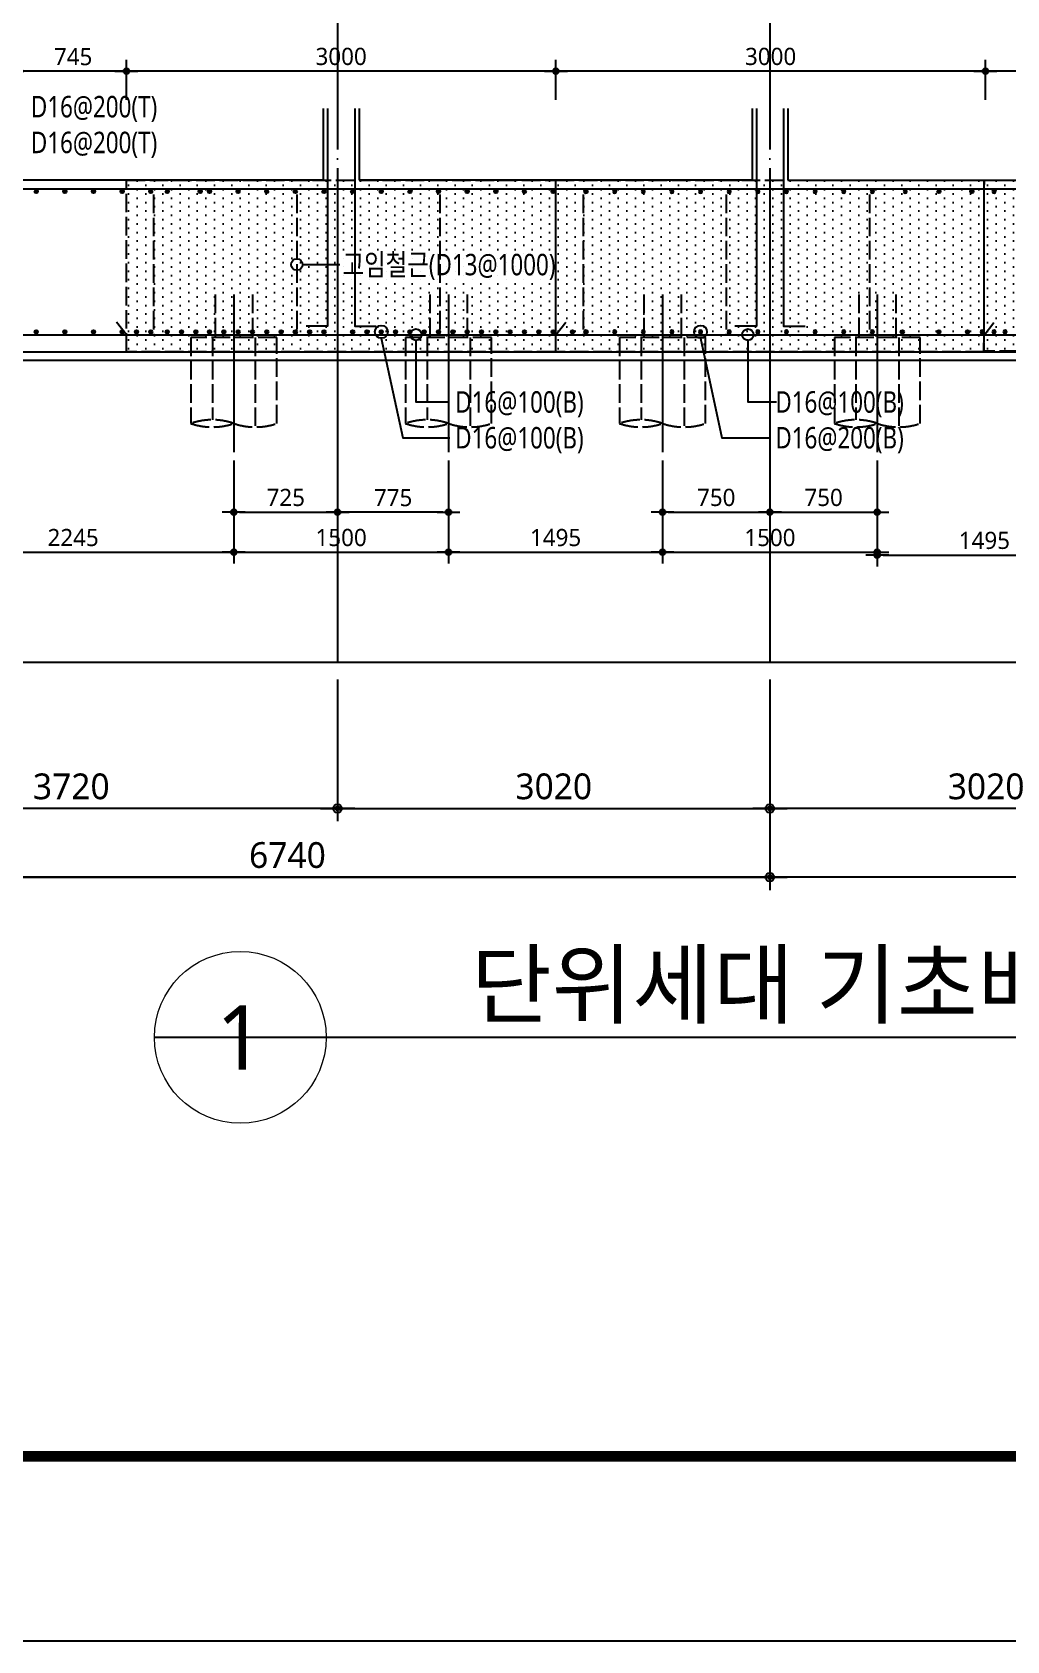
# Model space of a CAD drawing. Header units: millimetres. Extents: x 262481 to 2519995, y -394348 to 364571.
# Drawn here: x 554431 to 561239, y -88632 to -77393 of the extents above; entities that cross this region are included whole.
import ezdxf
from ezdxf.enums import TextEntityAlignment as Align
from ezdxf.xclip import XClip

# ---------------------------------------------------------------- set-up
doc = ezdxf.new("R2010")
doc.units = ezdxf.units.MM
doc.header["$LTSCALE"] = 65
doc.header["$XCLIPFRAME"] = 0
doc.linetypes.add('CEN', pattern=[62, 60, -1, 0, -1])
doc.linetypes.add('HID', pattern=[2.5, 2, -0.5])
doc.layers.get('Defpoints').update_dxf_attribs({"color": 145})
for name, color, linetype in [('BAR', 2, 'Continuous'), ('BAR1', 3, 'Continuous'), ('BARR', 1, 'Continuous'), ('CEN', 1, 'CEN'), ('DIM', 7, 'Continuous'), ('DOT', 3, 'Continuous'), ('FORM_고양장항A-1BL-S-성능$0$FORM', 7, 'Continuous'), ('LEADER', 7, 'Continuous'), ('PI', 4, 'HID'), ('T', 1, 'Continuous'), ('W1', 11, 'Continuous'), ('XS-기초$0$252', 252, 'Continuous'), ('고임철근', 4, 'HID'), ('버림', 8, 'Continuous'), ('보강구간', 6, 'HID')]:
    doc.layers.add(name, color=color, linetype=linetype)
doc.layers.add('DEFPOINT', color=144, linetype='Continuous', plot=False)
doc.layers.add('FORM_고양장항A-1BL-S-성능$0$DEFPOINT', color=144, linetype='Continuous', plot=False)
doc.layers.add('TEXT', color=3, linetype='Continuous', lineweight=9)
doc.styles.add('맑은고딕', font='malgun.ttf')
doc.dimstyles.new('DIM_40', dxfattribs={"dimscale": 40, "dimtxt": 3, "dimasz": 1, "dimexe": 2, "dimexo": 1.5, "dimgap": 1, "dimtad": 1, "dimdec": 0, "dimzin": 0, "dimdsep": 46, "dimtxsty": '맑은고딕', "dimblk1": 'DIMDOT', "dimblk2": 'DIMDOT', "dimsah": 1, "dimcen": 0.09, "dimdle": 2, "dimclrd": 7, "dimclre": 7, "dimclrt": 6, "dimadec": 0, "dimazin": 0, "dimtfac": 1, "dimtdec": 0, "dimtix": 1, "dimtmove": 2, "dimatfit": 3, "dimldrblk": 'DIMDOT', "dimfxl": 0, "dimtolj": 1, "dimtzin": 0, "dimarcsym": 0})
doc.dimstyles.new('DIM_60', dxfattribs={"dimscale": 60, "dimtxt": 3, "dimasz": 1, "dimexe": 1.5, "dimexo": 2, "dimgap": 1, "dimtad": 1, "dimdec": 0, "dimzin": 0, "dimdsep": 46, "dimtxsty": '맑은고딕', "dimblk1": 'DIMDOT', "dimblk2": 'DIMDOT', "dimsah": 1, "dimcen": 0.09, "dimdle": 2, "dimclrd": 7, "dimclre": 7, "dimclrt": 3, "dimadec": 0, "dimazin": 0, "dimtfac": 1, "dimtdec": 0, "dimtix": 1, "dimtmove": 2, "dimatfit": 3, "dimldrblk": 'DIMDOT', "dimfxl": 0, "dimtolj": 1, "dimtzin": 0, "dimarcsym": 0})
pattern_1 = [(270, (336404.29, -302471.65), (60, -30), [0, -60])]

# ---------------------------------------------------------------- blocks, each defined once
blk = doc.blocks.new('XS-기초$0$A$C762E058C')
at = {"layer": 'XS-기초$0$252'}
h = blk.add_hatch(color=256, dxfattribs=at)
h.dxf.hatch_style = 1
h.paths.add_polyline_path([(93400, -71500), (92600, -71500), (92600, -72000), (93400, -72000)])
h.paths.add_polyline_path([(85300, -71500), (84500, -71500), (84500, -72000), (85300, -72000)])
h.paths.add_polyline_path([(93400, -63400), (92600, -63400), (92600, -63900), (93400, -63900)])
h.paths.add_polyline_path([(85300, -63400), (84500, -63400), (84500, -63900), (85300, -63900)])
h.paths.add_polyline_path([(93400, -55300), (92600, -55300), (92600, -55800), (93400, -55800)])
h.paths.add_polyline_path([(85300, -55300), (84500, -55300), (84500, -55800), (85300, -55800)])
h.paths.add_polyline_path([(93400, -47200), (92600, -47200), (92600, -47700), (93400, -47700)])
h.paths.add_polyline_path([(85300, -47200), (84500, -47200), (84500, -47700), (85300, -47700)])
h.paths.add_polyline_path([(93400, -39100), (92600, -39100), (92600, -39600), (93400, -39600)])
h.paths.add_polyline_path([(85300, -39100), (84500, -39100), (84500, -39600), (85300, -39600)])
h.paths.add_polyline_path([(73650, -71500), (72850, -71500), (72850, -72000), (73650, -72000)])
h.paths.add_polyline_path([(77850, -71500), (77050, -71500), (77050, -72000), (77850, -72000)])
h.paths.add_polyline_path([(68450, -71500), (67650, -71500), (67650, -72000), (68450, -72000)])
h.paths.add_polyline_path([(73650, -63400), (72850, -63400), (72850, -63900), (73650, -63900)])
h.paths.add_polyline_path([(77850, -63400), (77050, -63400), (77050, -63900), (77850, -63900)])
h.paths.add_polyline_path([(68450, -63400), (67650, -63400), (67650, -63900), (68450, -63900)])
h.paths.add_polyline_path([(73650, -55300), (72850, -55300), (72850, -55800), (73650, -55800)])
h.paths.add_polyline_path([(77850, -55300), (77050, -55300), (77050, -55800), (77850, -55800)])
h.paths.add_polyline_path([(68450, -55300), (67650, -55300), (67650, -55800), (68450, -55800)])
h.paths.add_polyline_path([(73650, -47200), (72850, -47200), (72850, -47700), (73650, -47700)])
h.paths.add_polyline_path([(77850, -47200), (77050, -47200), (77050, -47700), (77850, -47700)])
h.paths.add_polyline_path([(68450, -47200), (67650, -47200), (67650, -47700), (68450, -47700)])
h.paths.add_polyline_path([(73650, -39100), (72850, -39100), (72850, -39600), (73650, -39600)])
h.paths.add_polyline_path([(77850, -39100), (77050, -39100), (77050, -39600), (77850, -39600)])
h.paths.add_polyline_path([(68450, -39100), (67650, -39100), (67650, -39600), (68450, -39600)])
h.paths.add_polyline_path([(73650, -22900), (72850, -22900), (72850, -23400), (73650, -23400)])
h.paths.add_polyline_path([(73650, -31000), (72850, -31000), (72850, -31500), (73650, -31500)])
h.paths.add_polyline_path([(101500, -63400), (100700, -63400), (100700, -63900), (101500, -63900)])
h.paths.add_polyline_path([(101500, -41540), (100700, -41540), (100700, -42040), (101500, -42040)])
h.paths.add_polyline_path([(101500, -35500), (100700, -35500), (100700, -36000), (101500, -36000)])
h.paths.add_polyline_path([(101500, -29350), (100700, -29350), (100700, -29850), (101500, -29850)])
h.paths.add_polyline_path([(101500, -22900), (100700, -22900), (100700, -23400), (101500, -23400)])
h.paths.add_polyline_path([(68450, -22900), (67650, -22900), (67650, -23400), (68450, -23400)])
h.paths.add_polyline_path([(77850, -22900), (77050, -22900), (77050, -23400), (77850, -23400)])
h.paths.add_polyline_path([(85300, -22900), (84500, -22900), (84500, -23400), (85300, -23400)])
h.paths.add_polyline_path([(93400, -31000), (92600, -31000), (92600, -31500), (93400, -31500)])
h.paths.add_polyline_path([(77850, -31000), (77050, -31000), (77050, -31500), (77850, -31500)])
h.paths.add_polyline_path([(85300, -31000), (84500, -31000), (84500, -31500), (85300, -31500)])
h.paths.add_polyline_path([(93400, -22900), (92600, -22900), (92600, -23400), (93400, -23400)])
h.paths.add_polyline_path([(68450, -31000), (67650, -31000), (67650, -31500), (68450, -31500)])
h.paths.add_polyline_path([(101500, -47580), (100700, -47580), (100700, -48080), (101500, -48080)])
h.paths.add_polyline_path([(101500, -55300), (100700, -55300), (100700, -55800), (101500, -55800)])
h.paths.add_polyline_path([(101700, -72000), (101700, -71200), (101200, -71200), (101200, -72000)])
h.paths.add_polyline_path([(125700, -72000), (125700, -71200), (125200, -71200), (125200, -72000)])
h.paths.add_polyline_path([(117700, -72000), (117700, -71200), (117200, -71200), (117200, -72000)])
h.paths.add_polyline_path([(109700, -72000), (109700, -71200), (109200, -71200), (109200, -72000)])
h.paths.add_polyline_path([(136755, -71500), (135955, -71500), (135955, -72000), (136755, -72000)])
h.paths.add_polyline_path([(144555, -71500), (143755, -71500), (143755, -72000), (144555, -72000)])
h.paths.add_polyline_path([(133700, -72000), (133700, -71200), (133200, -71200), (133200, -72000)])
blk = doc.blocks.new('XS-기초')
at = {"layer": 'XS-기초$0$252'}
blk.add_blockref('XS-기초$0$A$C762E058C', (118310, 198300), dxfattribs=at)
blk = doc.blocks.new('DIMDOT')
at = {"layer": 'DIM', "linetype": 'Continuous'}
blk.add_line((-2, 0), (2, 0), dxfattribs=at)
for radius in [0.5, 0.25]:
    blk.add_circle((0, 0), radius, dxfattribs=at)
blk = doc.blocks.new('*D553')
at = {"layer": 'Defpoints', "color": 0, "linetype": 'Continuous', "transparency": 16777216}
for p in [(552844, -81796), (559584, -81796), (559584, -83296)]:
    blk.add_point(p, dxfattribs=at)
at = {"layer": 'DIM', "color": 7, "linetype": 'Continuous', "lineweight": -2, "transparency": 16777216}
for p, q in [((552844, -81916), (552844, -83386)), ((559584, -81916), (559584, -83386)), ((552904, -83296), (559524, -83296))]:
    blk.add_line(p, q, dxfattribs=at)
at = {"layer": 'DIM', "color": 7, "linetype": 'Continuous', "lineweight": -2, "transparency": 16777216, "xscale": 60, "yscale": 60, "zscale": 60, "rotation": 180}
blk.add_blockref('DIMDOT', (552844, -83296), dxfattribs=at)
at = {"layer": 'DIM', "color": 7, "linetype": 'Continuous', "lineweight": -2, "transparency": 16777216, "xscale": 60, "yscale": 60, "zscale": 60}
blk.add_blockref('DIMDOT', (559584, -83296), dxfattribs=at)
at = {"layer": 'DIM', "color": 3, "linetype": 'Continuous', "transparency": 16777216, "insert": (556214, -83143), "char_height": 180, "attachment_point": 5, "style": '맑은고딕'}
blk.add_mtext('\\A1;6740', dxfattribs=at)
blk = doc.blocks.new('*D554')
at = {"layer": 'Defpoints', "color": 0, "linetype": 'Continuous', "transparency": 16777216}
for p in [(556564, -81796), (559584, -81796), (559584, -82816)]:
    blk.add_point(p, dxfattribs=at)
at = {"layer": 'DIM', "color": 7, "linetype": 'Continuous', "lineweight": -2, "transparency": 16777216}
for p, q in [((556564, -81916), (556564, -82906)), ((559584, -81916), (559584, -82906)), ((556624, -82816), (559524, -82816))]:
    blk.add_line(p, q, dxfattribs=at)
at = {"layer": 'DIM', "color": 7, "linetype": 'Continuous', "lineweight": -2, "transparency": 16777216, "xscale": 60, "yscale": 60, "zscale": 60, "rotation": 180}
blk.add_blockref('DIMDOT', (556564, -82816), dxfattribs=at)
at = {"layer": 'DIM', "color": 7, "linetype": 'Continuous', "lineweight": -2, "transparency": 16777216, "xscale": 60, "yscale": 60, "zscale": 60}
blk.add_blockref('DIMDOT', (559584, -82816), dxfattribs=at)
at = {"layer": 'DIM', "color": 3, "linetype": 'Continuous', "transparency": 16777216, "insert": (558074, -82663), "char_height": 180, "attachment_point": 5, "style": '맑은고딕'}
blk.add_mtext('\\A1;3020', dxfattribs=at)
blk = doc.blocks.new('*D555')
at = {"layer": 'Defpoints', "color": 0, "linetype": 'Continuous', "transparency": 16777216}
for p in [(552844, -81796), (556564, -81796), (552844, -82816)]:
    blk.add_point(p, dxfattribs=at)
at = {"layer": 'DIM', "color": 7, "linetype": 'Continuous', "lineweight": -2, "transparency": 16777216}
for p, q in [((552844, -81916), (552844, -82906)), ((556564, -81916), (556564, -82906)), ((556504, -82816), (552904, -82816))]:
    blk.add_line(p, q, dxfattribs=at)
at = {"layer": 'DIM', "color": 7, "linetype": 'Continuous', "lineweight": -2, "transparency": 16777216, "xscale": 60, "yscale": 60, "zscale": 60, "rotation": 180}
blk.add_blockref('DIMDOT', (552844, -82816), dxfattribs=at)
at = {"layer": 'DIM', "color": 7, "linetype": 'Continuous', "lineweight": -2, "transparency": 16777216, "xscale": 60, "yscale": 60, "zscale": 60}
blk.add_blockref('DIMDOT', (556564, -82816), dxfattribs=at)
at = {"layer": 'DIM', "color": 3, "linetype": 'Continuous', "transparency": 16777216, "insert": (554704, -82663), "char_height": 180, "attachment_point": 5, "style": '맑은고딕'}
blk.add_mtext('\\A1;3720', dxfattribs=at)
blk = doc.blocks.new('*D559')
at = {"layer": 'Defpoints', "color": 0, "linetype": 'Continuous', "transparency": 16777216}
for p in [(559584, -81796), (566324, -81796), (559584, -83296)]:
    blk.add_point(p, dxfattribs=at)
at = {"layer": 'DIM', "color": 7, "linetype": 'Continuous', "lineweight": -2, "transparency": 16777216}
for p, q in [((559584, -81916), (559584, -83386)), ((566324, -81916), (566324, -83386)), ((566264, -83296), (559644, -83296))]:
    blk.add_line(p, q, dxfattribs=at)
at = {"layer": 'DIM', "color": 7, "linetype": 'Continuous', "lineweight": -2, "transparency": 16777216, "xscale": 60, "yscale": 60, "zscale": 60, "rotation": 180}
blk.add_blockref('DIMDOT', (559584, -83296), dxfattribs=at)
at = {"layer": 'DIM', "color": 7, "linetype": 'Continuous', "lineweight": -2, "transparency": 16777216, "xscale": 60, "yscale": 60, "zscale": 60}
blk.add_blockref('DIMDOT', (566324, -83296), dxfattribs=at)
at = {"layer": 'DIM', "color": 3, "linetype": 'Continuous', "transparency": 16777216, "insert": (562954, -83143), "char_height": 180, "attachment_point": 5, "style": '맑은고딕'}
blk.add_mtext('\\A1;6740', dxfattribs=at)
blk = doc.blocks.new('*D560')
at = {"layer": 'Defpoints', "color": 0, "linetype": 'Continuous', "transparency": 16777216}
for p in [(559584, -81796), (562604, -81796), (559584, -82816)]:
    blk.add_point(p, dxfattribs=at)
at = {"layer": 'DIM', "color": 7, "linetype": 'Continuous', "lineweight": -2, "transparency": 16777216}
for p, q in [((559584, -81916), (559584, -82906)), ((562604, -81916), (562604, -82906)), ((562544, -82816), (559644, -82816))]:
    blk.add_line(p, q, dxfattribs=at)
at = {"layer": 'DIM', "color": 7, "linetype": 'Continuous', "lineweight": -2, "transparency": 16777216, "xscale": 60, "yscale": 60, "zscale": 60, "rotation": 180}
blk.add_blockref('DIMDOT', (559584, -82816), dxfattribs=at)
at = {"layer": 'DIM', "color": 7, "linetype": 'Continuous', "lineweight": -2, "transparency": 16777216, "xscale": 60, "yscale": 60, "zscale": 60}
blk.add_blockref('DIMDOT', (562604, -82816), dxfattribs=at)
at = {"layer": 'DIM', "color": 3, "linetype": 'Continuous', "transparency": 16777216, "insert": (561094, -82663), "char_height": 180, "attachment_point": 5, "style": '맑은고딕'}
blk.add_mtext('\\A1;3020', dxfattribs=at)
blk = doc.blocks.new('BAR')
at = {"layer": 'BARR'}
h = blk.add_hatch(color=256, dxfattribs=at)
edge = h.paths.add_edge_path()
edge.add_arc((0, 0), 15, 0, 360)
blk.add_circle((0, 0), 15, dxfattribs=at)
blk = doc.blocks.new('p')
at = {"layer": 'PI'}
for p, q in [((-130, 300), (-130, 0)), ((130, 300), (130, 0)), ((300, 0), (-300, 0)), ((-300, 0), (-300, -600)), ((-150, 0), (-150, -575)), ((150, 0), (150, -625)), ((300, -600), (300, 0))]:
    blk.add_line(p, q, dxfattribs=at)
at = {"layer": 'PI', "color": 6, "linetype": 'Continuous'}
blk.add_line((0, 300, 0), (0, -800, 0), dxfattribs=at)
at = {"layer": 'PI'}
for centre, start, end in [((-150, -1037), 71.0754, 108.9246), ((-150, -163), 251.0754, 288.9246), ((150, -163), 251.0754, 288.9246)]:
    blk.add_arc(centre, 462, start, end, dxfattribs=at)
blk = doc.blocks.new('*D652')
at = {"layer": 'Defpoints', "color": 0, "linetype": 'Continuous', "transparency": 16777216}
for p in [(553594, -80326), (555839, -80326), (555839, -81026)]:
    blk.add_point(p, dxfattribs=at)
at = {"layer": 'DIM', "color": 7, "linetype": 'Continuous', "lineweight": -2, "transparency": 16777216}
for p, q in [((553594, -80386), (553594, -81106)), ((555839, -80386), (555839, -81106)), ((553634, -81026), (555799, -81026))]:
    blk.add_line(p, q, dxfattribs=at)
at = {"layer": 'DIM', "color": 7, "linetype": 'Continuous', "lineweight": -2, "transparency": 16777216, "xscale": 40, "yscale": 40, "zscale": 40, "rotation": 180}
blk.add_blockref('DIMDOT', (553594, -81026), dxfattribs=at)
at = {"layer": 'DIM', "color": 7, "linetype": 'Continuous', "lineweight": -2, "transparency": 16777216, "xscale": 40, "yscale": 40, "zscale": 40}
blk.add_blockref('DIMDOT', (555839, -81026), dxfattribs=at)
at = {"layer": 'DIM', "color": 6, "linetype": 'Continuous', "transparency": 16777216, "insert": (554717, -80924), "char_height": 120, "attachment_point": 5, "style": '맑은고딕'}
blk.add_mtext('\\A1;2245', dxfattribs=at)
blk = doc.blocks.new('*D653')
at = {"layer": 'Defpoints', "color": 0, "linetype": 'Continuous', "transparency": 16777216}
for p in [(555839, -80326), (557339, -80326), (557339, -81026)]:
    blk.add_point(p, dxfattribs=at)
at = {"layer": 'DIM', "color": 7, "linetype": 'Continuous', "lineweight": -2, "transparency": 16777216}
for p, q in [((555839, -80386), (555839, -81106)), ((557339, -80386), (557339, -81106)), ((555879, -81026), (557299, -81026))]:
    blk.add_line(p, q, dxfattribs=at)
at = {"layer": 'DIM', "color": 7, "linetype": 'Continuous', "lineweight": -2, "transparency": 16777216, "xscale": 40, "yscale": 40, "zscale": 40, "rotation": 180}
blk.add_blockref('DIMDOT', (555839, -81026), dxfattribs=at)
at = {"layer": 'DIM', "color": 7, "linetype": 'Continuous', "lineweight": -2, "transparency": 16777216, "xscale": 40, "yscale": 40, "zscale": 40}
blk.add_blockref('DIMDOT', (557339, -81026), dxfattribs=at)
at = {"layer": 'DIM', "color": 6, "linetype": 'Continuous', "transparency": 16777216, "insert": (556589, -80924), "char_height": 120, "attachment_point": 5, "style": '맑은고딕'}
blk.add_mtext('\\A1;1500', dxfattribs=at)
blk = doc.blocks.new('*D654')
at = {"layer": 'Defpoints', "color": 0, "linetype": 'Continuous', "transparency": 16777216}
for p in [(557339, -80326), (558834, -80326), (558834, -81026)]:
    blk.add_point(p, dxfattribs=at)
at = {"layer": 'DIM', "color": 7, "linetype": 'Continuous', "lineweight": -2, "transparency": 16777216}
for p, q in [((557339, -80386), (557339, -81106)), ((558834, -80386), (558834, -81106)), ((557379, -81026), (558794, -81026))]:
    blk.add_line(p, q, dxfattribs=at)
at = {"layer": 'DIM', "color": 7, "linetype": 'Continuous', "lineweight": -2, "transparency": 16777216, "xscale": 40, "yscale": 40, "zscale": 40, "rotation": 180}
blk.add_blockref('DIMDOT', (557339, -81026), dxfattribs=at)
at = {"layer": 'DIM', "color": 7, "linetype": 'Continuous', "lineweight": -2, "transparency": 16777216, "xscale": 40, "yscale": 40, "zscale": 40}
blk.add_blockref('DIMDOT', (558834, -81026), dxfattribs=at)
at = {"layer": 'DIM', "color": 6, "linetype": 'Continuous', "transparency": 16777216, "insert": (558087, -80924), "char_height": 120, "attachment_point": 5, "style": '맑은고딕'}
blk.add_mtext('\\A1;1495', dxfattribs=at)
blk = doc.blocks.new('*D655')
at = {"layer": 'Defpoints', "color": 0, "linetype": 'Continuous', "transparency": 16777216}
for p in [(558834, -80326), (560334, -80326), (560334, -81026)]:
    blk.add_point(p, dxfattribs=at)
at = {"layer": 'DIM', "color": 7, "linetype": 'Continuous', "lineweight": -2, "transparency": 16777216}
for p, q in [((558834, -80386), (558834, -81106)), ((560334, -80386), (560334, -81106)), ((558874, -81026), (560294, -81026))]:
    blk.add_line(p, q, dxfattribs=at)
at = {"layer": 'DIM', "color": 7, "linetype": 'Continuous', "lineweight": -2, "transparency": 16777216, "xscale": 40, "yscale": 40, "zscale": 40, "rotation": 180}
blk.add_blockref('DIMDOT', (558834, -81026), dxfattribs=at)
at = {"layer": 'DIM', "color": 7, "linetype": 'Continuous', "lineweight": -2, "transparency": 16777216, "xscale": 40, "yscale": 40, "zscale": 40}
blk.add_blockref('DIMDOT', (560334, -81026), dxfattribs=at)
at = {"layer": 'DIM', "color": 6, "linetype": 'Continuous', "transparency": 16777216, "insert": (559584, -80924), "char_height": 120, "attachment_point": 5, "style": '맑은고딕'}
blk.add_mtext('\\A1;1500', dxfattribs=at)
blk = doc.blocks.new('*D656')
at = {"layer": 'Defpoints', "color": 0, "linetype": 'Continuous', "transparency": 16777216}
for p in [(560334, -80326), (561829, -80326), (561829, -81046)]:
    blk.add_point(p, dxfattribs=at)
at = {"layer": 'DIM', "color": 7, "linetype": 'Continuous', "lineweight": -2, "transparency": 16777216}
for p, q in [((560334, -80386), (560334, -81126)), ((561829, -80386), (561829, -81126)), ((560374, -81046), (561789, -81046))]:
    blk.add_line(p, q, dxfattribs=at)
at = {"layer": 'DIM', "color": 7, "linetype": 'Continuous', "lineweight": -2, "transparency": 16777216, "xscale": 40, "yscale": 40, "zscale": 40, "rotation": 180}
blk.add_blockref('DIMDOT', (560334, -81046), dxfattribs=at)
at = {"layer": 'DIM', "color": 7, "linetype": 'Continuous', "lineweight": -2, "transparency": 16777216, "xscale": 40, "yscale": 40, "zscale": 40}
blk.add_blockref('DIMDOT', (561829, -81046), dxfattribs=at)
at = {"layer": 'DIM', "color": 6, "linetype": 'Continuous', "transparency": 16777216, "insert": (561082, -80944), "char_height": 120, "attachment_point": 5, "style": '맑은고딕'}
blk.add_mtext('\\A1;1495', dxfattribs=at)
blk = doc.blocks.new('*D672')
at = {"layer": 'Defpoints', "color": 0, "linetype": 'Continuous', "transparency": 16777216}
for p in [(558834, -80326), (559584, -80326), (559584, -80746)]:
    blk.add_point(p, dxfattribs=at)
at = {"layer": 'DIM', "color": 7, "linetype": 'Continuous', "lineweight": -2, "transparency": 16777216}
for p, q in [((558834, -80386), (558834, -80826)), ((559584, -80386), (559584, -80826)), ((558874, -80746), (559544, -80746))]:
    blk.add_line(p, q, dxfattribs=at)
at = {"layer": 'DIM', "color": 7, "linetype": 'Continuous', "lineweight": -2, "transparency": 16777216, "xscale": 40, "yscale": 40, "zscale": 40, "rotation": 180}
blk.add_blockref('DIMDOT', (558834, -80746), dxfattribs=at)
at = {"layer": 'DIM', "color": 7, "linetype": 'Continuous', "lineweight": -2, "transparency": 16777216, "xscale": 40, "yscale": 40, "zscale": 40}
blk.add_blockref('DIMDOT', (559584, -80746), dxfattribs=at)
at = {"layer": 'DIM', "color": 6, "linetype": 'Continuous', "transparency": 16777216, "insert": (559209, -80644), "char_height": 120, "attachment_point": 5, "style": '맑은고딕'}
blk.add_mtext('\\A1;750', dxfattribs=at)
blk = doc.blocks.new('*D673')
at = {"layer": 'Defpoints', "color": 0, "linetype": 'Continuous', "transparency": 16777216}
for p in [(559584, -80326), (560334, -80736), (560334, -80746)]:
    blk.add_point(p, dxfattribs=at)
at = {"layer": 'DIM', "color": 7, "linetype": 'Continuous', "lineweight": -2, "transparency": 16777216}
for p, q in [((559584, -80386), (559584, -80826)), ((559624, -80746), (560294, -80746)), ((560334, -80796), (560334, -80826))]:
    blk.add_line(p, q, dxfattribs=at)
at = {"layer": 'DIM', "color": 7, "linetype": 'Continuous', "lineweight": -2, "transparency": 16777216, "xscale": 40, "yscale": 40, "zscale": 40, "rotation": 180}
blk.add_blockref('DIMDOT', (559584, -80746), dxfattribs=at)
at = {"layer": 'DIM', "color": 7, "linetype": 'Continuous', "lineweight": -2, "transparency": 16777216, "xscale": 40, "yscale": 40, "zscale": 40}
blk.add_blockref('DIMDOT', (560334, -80746), dxfattribs=at)
at = {"layer": 'DIM', "color": 6, "linetype": 'Continuous', "transparency": 16777216, "insert": (559959, -80644), "char_height": 120, "attachment_point": 5, "style": '맑은고딕'}
blk.add_mtext('\\A1;750', dxfattribs=at)
blk = doc.blocks.new('*D674')
at = {"layer": 'Defpoints', "color": 0, "linetype": 'Continuous', "transparency": 16777216}
for p in [(555839, -80326), (556564, -80326), (556564, -80746)]:
    blk.add_point(p, dxfattribs=at)
at = {"layer": 'DIM', "color": 7, "linetype": 'Continuous', "lineweight": -2, "transparency": 16777216}
for p, q in [((555839, -80386), (555839, -80826)), ((556564, -80386), (556564, -80826)), ((555879, -80746), (556524, -80746))]:
    blk.add_line(p, q, dxfattribs=at)
at = {"layer": 'DIM', "color": 7, "linetype": 'Continuous', "lineweight": -2, "transparency": 16777216, "xscale": 40, "yscale": 40, "zscale": 40, "rotation": 180}
blk.add_blockref('DIMDOT', (555839, -80746), dxfattribs=at)
at = {"layer": 'DIM', "color": 7, "linetype": 'Continuous', "lineweight": -2, "transparency": 16777216, "xscale": 40, "yscale": 40, "zscale": 40}
blk.add_blockref('DIMDOT', (556564, -80746), dxfattribs=at)
at = {"layer": 'DIM', "color": 6, "linetype": 'Continuous', "transparency": 16777216, "insert": (556202, -80644), "char_height": 120, "attachment_point": 5, "style": '맑은고딕'}
blk.add_mtext('\\A1;725', dxfattribs=at)
blk = doc.blocks.new('*D675')
at = {"layer": 'Defpoints', "color": 0, "linetype": 'Continuous', "transparency": 16777216}
for p in [(556564, -80326), (557339, -80386), (556564, -80746)]:
    blk.add_point(p, dxfattribs=at)
at = {"layer": 'DIM', "color": 7, "linetype": 'Continuous', "lineweight": -2, "transparency": 16777216}
for p, q in [((556564, -80386), (556564, -80826)), ((557339, -80446), (557339, -80826)), ((557299, -80746), (556604, -80746))]:
    blk.add_line(p, q, dxfattribs=at)
at = {"layer": 'DIM', "color": 7, "linetype": 'Continuous', "lineweight": -2, "transparency": 16777216, "xscale": 40, "yscale": 40, "zscale": 40, "rotation": 180}
blk.add_blockref('DIMDOT', (556564, -80746), dxfattribs=at)
at = {"layer": 'DIM', "color": 7, "linetype": 'Continuous', "lineweight": -2, "transparency": 16777216, "xscale": 40, "yscale": 40, "zscale": 40}
blk.add_blockref('DIMDOT', (557339, -80746), dxfattribs=at)
at = {"layer": 'DIM', "color": 6, "linetype": 'Continuous', "transparency": 16777216, "insert": (556952, -80645), "char_height": 120, "attachment_point": 5, "style": '맑은고딕'}
blk.add_mtext('\\A1;775', dxfattribs=at)
blk = doc.blocks.new('*D684')
at = {"layer": 'Defpoints', "color": 0, "linetype": 'Continuous', "transparency": 16777216}
for p in [(554344, -77665), (554344, -77926), (555089, -77926)]:
    blk.add_point(p, dxfattribs=at)
at = {"layer": 'DIM', "color": 7, "linetype": 'Continuous', "lineweight": -2, "transparency": 16777216}
for p, q in [((554344, -77866), (554344, -77585)), ((555089, -77866), (555089, -77585)), ((555049, -77665), (554384, -77665))]:
    blk.add_line(p, q, dxfattribs=at)
at = {"layer": 'DIM', "color": 7, "linetype": 'Continuous', "lineweight": -2, "transparency": 16777216, "xscale": 40, "yscale": 40, "zscale": 40, "rotation": 180}
blk.add_blockref('DIMDOT', (554344, -77665), dxfattribs=at)
at = {"layer": 'DIM', "color": 7, "linetype": 'Continuous', "lineweight": -2, "transparency": 16777216, "xscale": 40, "yscale": 40, "zscale": 40}
blk.add_blockref('DIMDOT', (555089, -77665), dxfattribs=at)
at = {"layer": 'DIM', "color": 6, "linetype": 'Continuous', "transparency": 16777216, "insert": (554717, -77564), "char_height": 120, "attachment_point": 5, "style": '맑은고딕'}
blk.add_mtext('\\A1;745', dxfattribs=at)
blk = doc.blocks.new('*D685')
at = {"layer": 'Defpoints', "color": 0, "linetype": 'Continuous', "transparency": 16777216}
for p in [(555089, -77665), (555089, -77926), (558089, -77926)]:
    blk.add_point(p, dxfattribs=at)
at = {"layer": 'DIM', "color": 7, "linetype": 'Continuous', "lineweight": -2, "transparency": 16777216}
for p, q in [((555089, -77866), (555089, -77585)), ((558089, -77866), (558089, -77585)), ((558049, -77665), (555129, -77665))]:
    blk.add_line(p, q, dxfattribs=at)
at = {"layer": 'DIM', "color": 7, "linetype": 'Continuous', "lineweight": -2, "transparency": 16777216, "xscale": 40, "yscale": 40, "zscale": 40, "rotation": 180}
blk.add_blockref('DIMDOT', (555089, -77665), dxfattribs=at)
at = {"layer": 'DIM', "color": 7, "linetype": 'Continuous', "lineweight": -2, "transparency": 16777216, "xscale": 40, "yscale": 40, "zscale": 40}
blk.add_blockref('DIMDOT', (558089, -77665), dxfattribs=at)
at = {"layer": 'DIM', "color": 6, "linetype": 'Continuous', "transparency": 16777216, "insert": (556589, -77563), "char_height": 120, "attachment_point": 5, "style": '맑은고딕'}
blk.add_mtext('\\A1;3000', dxfattribs=at)
blk = doc.blocks.new('*D686')
at = {"layer": 'Defpoints', "color": 0, "linetype": 'Continuous', "transparency": 16777216}
for p in [(558089, -77665), (558089, -77926), (561089, -77926)]:
    blk.add_point(p, dxfattribs=at)
at = {"layer": 'DIM', "color": 7, "linetype": 'Continuous', "lineweight": -2, "transparency": 16777216}
for p, q in [((558089, -77866), (558089, -77585)), ((561089, -77866), (561089, -77585)), ((561049, -77665), (558129, -77665))]:
    blk.add_line(p, q, dxfattribs=at)
at = {"layer": 'DIM', "color": 7, "linetype": 'Continuous', "lineweight": -2, "transparency": 16777216, "xscale": 40, "yscale": 40, "zscale": 40, "rotation": 180}
blk.add_blockref('DIMDOT', (558089, -77665), dxfattribs=at)
at = {"layer": 'DIM', "color": 7, "linetype": 'Continuous', "lineweight": -2, "transparency": 16777216, "xscale": 40, "yscale": 40, "zscale": 40}
blk.add_blockref('DIMDOT', (561089, -77665), dxfattribs=at)
at = {"layer": 'DIM', "color": 6, "linetype": 'Continuous', "transparency": 16777216, "insert": (559589, -77563), "char_height": 120, "attachment_point": 5, "style": '맑은고딕'}
blk.add_mtext('\\A1;3000', dxfattribs=at)
blk = doc.blocks.new('*D687')
at = {"layer": 'Defpoints', "color": 0, "linetype": 'Continuous', "transparency": 16777216}
for p in [(561089, -77665), (561089, -77926), (564089, -77926)]:
    blk.add_point(p, dxfattribs=at)
at = {"layer": 'DIM', "color": 7, "linetype": 'Continuous', "lineweight": -2, "transparency": 16777216}
for p, q in [((561089, -77866), (561089, -77585)), ((564089, -77866), (564089, -77585)), ((564049, -77665), (561129, -77665))]:
    blk.add_line(p, q, dxfattribs=at)
at = {"layer": 'DIM', "color": 7, "linetype": 'Continuous', "lineweight": -2, "transparency": 16777216, "xscale": 40, "yscale": 40, "zscale": 40, "rotation": 180}
blk.add_blockref('DIMDOT', (561089, -77665), dxfattribs=at)
at = {"layer": 'DIM', "color": 7, "linetype": 'Continuous', "lineweight": -2, "transparency": 16777216, "xscale": 40, "yscale": 40, "zscale": 40}
blk.add_blockref('DIMDOT', (564089, -77665), dxfattribs=at)
at = {"layer": 'DIM', "color": 6, "linetype": 'Continuous', "transparency": 16777216, "insert": (562589, -77563), "char_height": 120, "attachment_point": 5, "style": '맑은고딕'}
blk.add_mtext('\\A1;3000', dxfattribs=at)
blk = doc.blocks.new('FORM_고양장항A-1BL-S-성능')
at = {"layer": 'FORM_고양장항A-1BL-S-성능$0$DEFPOINT'}
blk.add_lwpolyline([(0, 594), (0, 0), (841, 0), (841, 594), (0, 594)], dxfattribs=at)
at = {"layer": 'FORM_고양장항A-1BL-S-성능$0$FORM'}
for points in [[(25, 573), (25, 21), (757, 21), (757, 573)], [(26, 572), (26, 22), (756, 22), (756, 572)]]:
    blk.add_lwpolyline(points, close=True, dxfattribs=at)
at = {"layer": 'FORM_고양장항A-1BL-S-성능$0$FORM', "const_width": 1}
blk.add_lwpolyline([(25.5, 572.5), (25.5, 21.5), (756.5, 21.5), (756.5, 572.5)], close=True, dxfattribs=at)

msp = doc.modelspace()

# ---------------------------------------------------------------- hatches: boundary and pattern name
at = {"layer": 'DOT'}
h = msp.add_hatch(dxfattribs=at)
h.set_pattern_fill('DOTS', color=256, scale=60, angle=-90, style=0)
h.set_pattern_definition(pattern_1)
h.paths.add_polyline_path([(555089.3, -79626.4), (555089.3, -78426.4), (558086.8, -78426.4), (558086.8, -79626.4)])
h = msp.add_hatch(dxfattribs=at)
h.set_pattern_fill('DOTS', color=256, scale=60, angle=-90, style=0)
h.set_pattern_definition(pattern_1)
edge = h.paths.add_edge_path()
edge.add_line((558086.8, -78426.4), (561079.3, -78426.4))
edge.add_line((561079.3, -78426.4), (561079.3, -79626.4))
edge.add_line((561079.3, -79626.4), (558089.3, -79626.4))
edge.add_line((558089.3, -79626.4), (558089.3, -78426.4))
h = msp.add_hatch(dxfattribs=at)
h.set_pattern_fill('DOTS', color=256, scale=60, angle=-90, style=0)
h.set_pattern_definition(pattern_1)
edge = h.paths.add_edge_path()
edge.add_line((561079.3, -79626.4), (561081.8, -78426.4))
edge.add_line((561081.8, -78426.4), (564079.3, -78426.4))
edge.add_line((564079.3, -78426.4), (564079.3, -79626.4))
edge.add_line((564079.3, -79626.4), (561079.3, -79620.2))

# ---------------------------------------------------------------- linework, layer by layer
at = {"layer": 'BAR1'}
for p, q in [((543104.3, -78486.4), (576057.9, -78486.4)), ((555089.3, -79506.4), (555020.6, -79418.5)), ((558089.3, -79506.4), (558158, -79418.5)), ((561079.5, -79509.4), (561148.2, -79421.4)), ((544454.3, -79506.4), (574714.3, -79506.4))]:
    msp.add_line(p, q, dxfattribs=at)
for points in [[(556494.3, -77926.4), (556494.3, -79446.4), (556344.3, -79446.4)], [(556684.3, -77926.4), (556684.3, -79446.4), (556834.3, -79446.4)], [(559489.3, -77926.4), (559489.3, -79446.4), (559339.3, -79446.4)], [(559679.3, -77926.4), (559679.3, -79446.4), (559829.3, -79446.4)]]:
    msp.add_lwpolyline(points, dxfattribs=at)
at = {"layer": 'CEN'}
for p, q in [((556564.3, -74311.6), (556564.3, -81796.2)), ((559584.3, -74311.6), (559584.3, -81796.2))]:
    msp.add_line(p, q, dxfattribs=at)
at = {"layer": 'DEFPOINT'}
msp.add_line((564884.3, -84415.7), (555284.3, -84415.7), dxfattribs=at)
for points in [[(541304.3, -60246.6), (582364.3, -60246.6), (582364.3, -83296.2), (541304.3, -83296.2)], [(543104.3, -61746.6), (580564.3, -61746.6), (580564.3, -81796.2), (543104.3, -81796.2)]]:
    msp.add_lwpolyline(points, close=True, dxfattribs=at)
at = {"layer": 'LEADER', "color": 7}
msp.add_line((556319.3, -79016.4), (556579.3, -79016.4), dxfattribs=at)
for points in [[(556869.3, -79531.4), (557019.3, -80226.4), (557348.4, -80226.4)], [(557111.3, -79546.4), (557111.3, -79976.4), (557345.3, -79976.4)], [(559099.3, -79531.4), (559249.3, -80226.4), (559578.4, -80226.4)]]:
    msp.add_lwpolyline(points, dxfattribs=at)
at = {"layer": 'LEADER', "color": 7, "elevation": 0}
msp.add_lwpolyline([(559430.4, -79546.4), (559430.4, -79976.4), (559630.4, -79976.4)], dxfattribs=at)
at = {"layer": 'LEADER', "color": 7}
for centre, radius in [((556279.3, -79016.4), 40), ((556869.3, -79486.4), 45), ((559099.3, -79486.4), 45), ((557111.3, -79506.4), 40), ((559430.4, -79506.4, 0), 40)]:
    msp.add_circle(centre, radius, dxfattribs=at)
at = {"layer": 'TEXT'}
msp.add_line((556484.3, -84415.7), (564884.3, -84415.7), dxfattribs=at)
msp.add_circle((555884.3, -84415.7), 600, dxfattribs=at)
at = {"layer": 'W1'}
for p, q in [((556464.3, -77926.4), (556464.3, -78426.4)), ((556714.3, -77926.4), (556714.3, -78426.4)), ((559459.3, -77926.4), (559459.3, -78426.4)), ((559709.3, -77926.4), (559709.3, -78426.4)), ((556464.3, -78426.4), (552969.3, -78426.4)), ((559459.3, -78426.4), (556714.3, -78426.4)), ((559709.3, -78426.4), (562454.3, -78426.4)), ((544394.3, -79626.4), (574774.3, -79626.4))]:
    msp.add_line(p, q, dxfattribs=at)
at = {"layer": '고임철근'}
for p, q in [((555279.3, -78526.4), (555279.3, -79506.4)), ((556279.3, -78526.4), (556279.3, -79506.4)), ((557279.3, -78526.4), (557279.3, -79506.4)), ((558279.3, -78526.4), (558279.3, -79506.4)), ((559279.3, -78526.4), (559279.3, -79506.4)), ((560279.3, -78526.4), (560279.3, -79506.4))]:
    msp.add_line(p, q, dxfattribs=at)
at = {"layer": '버림'}
msp.add_lwpolyline([(574874.3, -79686.4), (544294.3, -79686.4)], dxfattribs=at)
at = {"layer": '보강구간'}
for points in [[(555089.3, -79626.4), (555089.3, -78426.4), (558086.8, -78426.4), (558086.8, -79626.4), (555089.3, -79626.4)], [(558086.8, -78426.4), (561079.3, -78426.4), (561079.3, -79626.4), (558089.3, -79626.4), (558089.3, -78426.4)], [(561079.3, -79626.4), (561081.8, -78426.4), (564079.3, -78426.4), (564079.3, -79626.4), (561079.3, -79620.2)]]:
    msp.add_lwpolyline(points, dxfattribs=at)

# ---------------------------------------------------------------- block references
at = {"xscale": 60, "yscale": 60, "zscale": 60}
msp.add_blockref('FORM_고양장항A-1BL-S-성능', (538244.3, -88631.6), dxfattribs=at)
ref = msp.add_blockref('XS-기초', (321634.3, -207201.6))
XClip(ref).set_block_clipping_path([(221470.0000000022, 130890.0000000024), (254429.9999999936, 145455.0000000008)])
at = {"layer": 'BAR', "yscale": 0.8, "zscale": 0.8}
for p, xscale, rotation in [((554459.3, -78506.4), 0.8, 270), ((554659.3, -78506.4), 0.8, 270), ((554859.3, -78506.4), 0.8, 270), ((555059.3, -78506.4), 0.8, 270), ((555259.3, -78506.4), 0.8, 270), ((555374.3, -78506.4), 0.8, 270), ((555604.3, -78506.4), 0.8, 270), ((555669.3, -78506.4), 0.8, 270), ((555869.3, -78506.4), 0.8, 270), ((556069.3, -78506.4), 0.8, 270), ((556269.3, -78506.4), 0.8, 270), ((556469.3, -78506.4), 0.8, 270), ((556669.3, -78506.4), 0.8, 270), ((556869.3, -78506.4), 0.8, 270), ((557069.3, -78506.4), 0.8, 270), ((557269.3, -78506.4), 0.8, 270), ((557469.3, -78506.4), 0.8, 270), ((557669.3, -78506.4), 0.8, 270), ((557869.3, -78506.4), 0.8, 270), ((558069.3, -78506.4), 0.8, 270), ((558299.3, -78506.4), 0.8, 270), ((558299.3, -78506.4), -0.8, 90.00000000000448), ((558499.3, -78506.4), -0.8, 90.00000000000448), ((558699.3, -78506.4), -0.8, 90.00000000000448), ((558899.3, -78506.4), -0.8, 90.00000000000448), ((559099.3, -78506.4), -0.8, 90.00000000000448), ((559299.3, -78506.4), -0.8, 90.00000000000448), ((559499.3, -78506.4), -0.8, 90.00000000000448), ((559699.3, -78506.4), -0.8, 90.00000000000448), ((559899.3, -78506.4), -0.8, 90.00000000000448), ((560099.3, -78506.4), -0.8, 90.00000000000448), ((560299.3, -78506.4), -0.8, 90.00000000000448), ((560529.3, -78506.4), -0.8, 90.00000000000448), ((560764.3, -78506.4), 0.8, 270), ((560994.3, -78506.4), 0.8, 270), ((561149.3, -78506.4), -0.8, 90.00000000000456), ((554459.3, -79486.4), 0.8, 270), ((554659.3, -79486.4), 0.8, 270), ((554859.3, -79486.4), 0.8, 270), ((555059.3, -79486.4), 0.8, 270), ((555159.3, -79486.4), 0.8, 270), ((555259.3, -79486.4), 0.8, 270), ((555374.3, -79486.4), 0.8, 270), ((555474.3, -79486.4), 0.8, 270), ((555574.3, -79486.4), 0.8, 270), ((555669.3, -79486.4), 0.8, 270), ((555769.3, -79486.4), 0.8, 270), ((555869.3, -79486.4), 0.8, 270), ((555969.3, -79486.4), 0.8, 270), ((556069.3, -79486.4), 0.8, 270), ((556169.3, -79486.4), 0.8, 270), ((556269.3, -79486.4), 0.8, 270), ((556369.3, -79486.4), 0.8, 270), ((556469.3, -79486.4), 0.8, 270), ((556669.3, -79486.4), 0.8, 270), ((556769.3, -79486.4), 0.8, 270), ((556869.3, -79486.4), 0.8, 270), ((556969.3, -79486.4), 0.8, 270), ((557069.3, -79486.4), 0.8, 270), ((557169.3, -79486.4), 0.8, 270), ((557269.3, -79486.4), 0.8, 270), ((557369.3, -79486.4), 0.8, 270), ((557469.3, -79486.4), 0.8, 270), ((557569.3, -79486.4), 0.8, 270), ((557669.3, -79486.4), 0.8, 270), ((557769.3, -79486.4), 0.8, 270), ((557869.3, -79486.4), 0.8, 270), ((557969.3, -79486.4), 0.8, 270), ((558069.3, -79486.4), 0.8, 270), ((558204.3, -79486.4), 0.8, 270), ((558299.3, -79486.4), 0.8, 270), ((558299.3, -79486.4), -0.8, 90.00000000000448), ((558499.3, -79486.4), -0.8, 90.00000000000448), ((558699.3, -79486.4), -0.8, 90.00000000000448), ((558899.3, -79486.4), -0.8, 90.00000000000448), ((559099.3, -79486.4), -0.8, 90.00000000000448), ((559299.3, -79486.4), -0.8, 90.00000000000448), ((559499.3, -79486.4), -0.8, 90.00000000000448), ((559699.3, -79486.4), -0.8, 90.00000000000448), ((559899.3, -79486.4), -0.8, 90.00000000000448), ((560099.3, -79486.4), -0.8, 90.00000000000448), ((560299.3, -79486.4), -0.8, 90.00000000000448), ((560509.3, -79486.4), 0.8, 270), ((560764.3, -79486.4), 0.8, 270), ((560964.3, -79486.4), 0.8, 270), ((561066.3, -79486.4), -0.8, 90.00000000000456), ((561149.3, -79486.4), -0.8, 90.00000000000456), ((561226.3, -79486.4), -0.8, 90.00000000000456)]:
    msp.add_blockref('BAR', p, dxfattribs=dict(at, xscale=xscale, rotation=rotation))
at = {"layer": 'PI'}
for p in [(555839.3, -79526.4, 0), (557339.3, -79526.4, 0), (558834.3, -79526.4, 0), (560334.3, -79526.4, 0)]:
    msp.add_blockref('p', p, dxfattribs=at)

# ---------------------------------------------------------------- texts
at = {"layer": 'T', "style": '맑은고딕', "width": 0.8}
for s, p in [('D16@200(T)', (554422.3, -77913.2)), ('D16@200(T)', (554422.3, -78163.2)), ('D16@100(B)', (557386.2, -79976.4)), ('D16@100(B)', (559622.2, -79976.4)), ('D16@100(B)', (557386.2, -80226.4)), ('D16@200(B)', (559622.2, -80226.4))]:
    msp.add_text(s, height=150, dxfattribs=at).set_placement(p, align=Align.MIDDLE_LEFT)
at = {"layer": 'TEXT', "style": '맑은고딕', "width": 0.8}
msp.add_text('고임철근(D13@1000)', height=150, dxfattribs=at).set_placement((556599.3, -79016.4), align=Align.MIDDLE_LEFT)
at = {"layer": 'TEXT', "style": '맑은고딕'}
msp.add_text('단위세대 기초배근도-2(말뚝)', height=450, dxfattribs=at).set_placement((564734.3, -84046.2), align=Align.MIDDLE_RIGHT)
msp.add_text('1', height=450, dxfattribs=at).set_placement((555884.3, -84415.7), align=Align.MIDDLE_CENTER)

# ---------------------------------------------------------------- dimensions: what is measured, and where the dimension line sits
at = {"layer": 'DIM', "linetype": 'Continuous'}
for base, p1, p2, picture, middle in [((554344.3, -77664.8), (555089.3, -77926.4), (554344.3, -77926.4), '*D684', (554716.8, -77563.8)), ((555089.3, -77664.8), (558089.3, -77926.4), (555089.3, -77926.4), '*D685', (556589.3, -77562.8)), ((558089.3, -77664.8), (561089.3, -77926.4), (558089.3, -77926.4), '*D686', (559589.3, -77562.8)), ((561089.3, -77664.8), (564089.3, -77926.4), (561089.3, -77926.4), '*D687', (562589.3, -77562.8)), ((555839.3, -81026.4), (553594.3, -80326.4), (555839.3, -80326.4), '*D652', (554716.8, -80924.5)), ((557339.3, -81026.4), (555839.3, -80326.4), (557339.3, -80326.4), '*D653', (556589.3, -80924.1)), ((556564.3, -80746.4), (555839.3, -80326.4), (556564.3, -80326.4), '*D674', (556201.8, -80644.5)), ((556564.3, -80746.4), (557339.3, -80386.4), (556564.3, -80326.4), '*D675', (556951.8, -80645.4)), ((558834.3, -81026.4), (557339.3, -80326.4), (558834.3, -80326.4), '*D654', (558086.8, -80924.1)), ((560334.3, -81026.4), (558834.3, -80326.4), (560334.3, -80326.4), '*D655', (559584.3, -80924.1)), ((559584.3, -80746.4), (558834.3, -80326.4), (559584.3, -80326.4), '*D672', (559209.3, -80644.5)), ((560334.3, -80746.4), (559584.3, -80326.4), (560334.3, -80736.4), '*D673', (559959.3, -80644.5)), ((561829.3, -81046.4), (560334.3, -80326.4), (561829.3, -80326.4), '*D656', (561081.8, -80944.1))]:
    dim = msp.add_linear_dim(base=base, p1=p1, p2=p2, dimstyle='DIM_40', override={"dimtix": 1, "dimatfit": 3}, dxfattribs=at)
    dim.commit()
    dim.dimension.update_dxf_attribs({"geometry": picture, "text_midpoint": middle})
for base, p1, picture, middle in [((559584.3, -83296.2), (552844.3, -81796.2), '*D553', (556214.3, -83143.2)), ((559584.3, -82816.2), (556564.3, -81796.2), '*D554', (558074.3, -82663.2))]:
    dim = msp.add_linear_dim(base=base, p1=p1, p2=(559584.3, -81796.2), dimstyle='DIM_60', dxfattribs=at)
    dim.commit()
    dim.dimension.update_dxf_attribs({"geometry": picture, "text_midpoint": middle})
for base, p1, p2, picture, middle in [((552844.3, -82816.2), (556564.3, -81796.2), (552844.3, -81796.2), '*D555', (554704.3, -82663.2)), ((559584.3, -83296.2), (566324.3, -81796.2), (559584.3, -81796.2), '*D559', (562954.3, -83143.2)), ((559584.3, -82816.2), (562604.3, -81796.2), (559584.3, -81796.2), '*D560', (561094.3, -82663.2))]:
    dim = msp.add_linear_dim(base=base, p1=p1, p2=p2, angle=180, dimstyle='DIM_60', dxfattribs=at)
    dim.commit()
    dim.dimension.update_dxf_attribs({"geometry": picture, "text_midpoint": middle})

doc.saveas('drawing.dxf')
